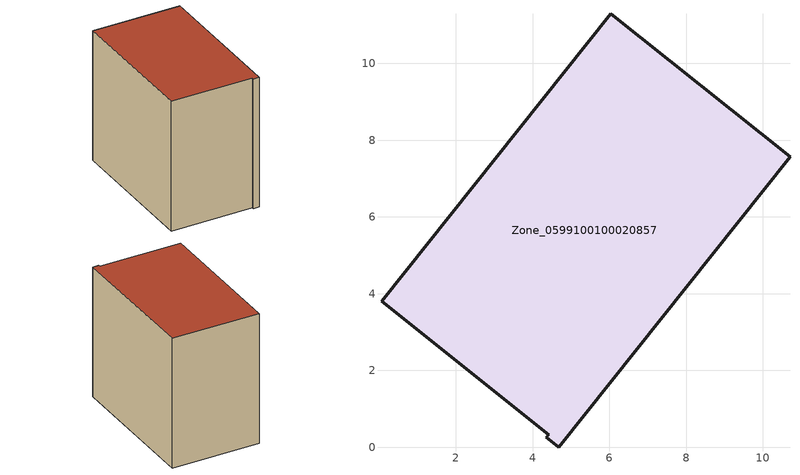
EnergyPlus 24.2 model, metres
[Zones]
Zone_0599100100020857
 floor ground (C_G): 0.06,3.8 6.03,11.29 10.71,7.57 4.67,0 4.35,0.26 4.42,0.33 z0.49
 wall outside (C_F): 10.71,7.57 6.03,11.29 0.06,3.8 4.42,0.33 4.35,0.26 4.67,0 10.71,7.57 z0.49:9.49
 roof outside (C_R): 6.03,11.29 0.06,3.8 4.42,0.33 4.35,0.26 4.67,0 10.71,7.57 z9.49
[BUILDING]
Pand.0599100100020857: North Axis=0; Terrain=City; Loads Convergence Tolerance Value=0.04; Temperature Convergence Tolerance Value=0.4; Solar Distribution=FullExterior; Maximum Number of Warmup Days=25; Minimum Number of Warmup Days=1
[Site:Location]
Rotterdam.The.Hague.AP_ZH_NLD Design_Conditions: Latitude=51.96; Longitude=4.45; Time Zone=1; Elevation=-4.5
[SITE:GROUNDTEMPERATURE:BUILDINGSURFACE]
18, 18, 18, 18, 18, 18, 18, 18, 18, 18, 18, 18
[MATERIAL] Thermal Absorptance=0.9; Solar Absorptance=0.7; Visible Absorptance=0.7
Name | Roughness | Thickness | Conductivity | Density | Specific Heat
G.TI.2015-2018 | MediumSmooth | 0.15 | 0.0428571 | 540 | 1210
F.TI.2015-2018 | Rough | 0.3 | 0.0666667 | 1920 | 840
R.TI.2015-2018 | MediumRough | 0.2 | 0.0333333 | 1500 | 1000
[CONSTRUCTION]
C_G: G.TI.2015-2018
C_F: F.TI.2015-2018
C_R: R.TI.2015-2018
[ZONE]
Zone_0599100100020857: Type=1; Multiplier=1; Ceiling Height=Autocalculate; Volume=Autocalculate; Floor Area=autocalculate; Part of Total Floor Area=Yes
[ZONEINFILTRATION:DESIGNFLOWRATE]
Infil_Zone_0599100100020857: Zone or ZoneList or Space or SpaceList=Zone_0599100100020857; Schedule=AlwaysOn; Design Flow Rate Calculation Method=Flow/Area; Flow Rate per Floor Area=0.0015; Constant Term Coefficient=1; Temperature Term Coefficient=0; Velocity Term Coefficient=0; Velocity Squared Term Coefficient=0
[HVACTEMPLATE:ZONE:IDEALLOADSAIRSYSTEM]
Zone_0599100100020857: Maximum Heating Supply Air Temperature=50; Minimum Cooling Supply Air Temperature=13; Maximum Heating Supply Air Humidity Ratio=0.0156; Minimum Cooling Supply Air Humidity Ratio=0.0077; Heating Limit=NoLimit; Cooling Limit=NoLimit; Dehumidification Control Type=ConstantSensibleHeatRatio; Cooling Sensible Heat Ratio=0.7; Dehumidification Setpoint=60; Humidification Control Type=None; Humidification Setpoint=30; Outdoor Air Method=None; Outdoor Air Flow Rate per Person=0.00944; Outdoor Air Flow Rate per Zone Floor Area=0; Outdoor Air Flow Rate per Zone=0; Demand Controlled Ventilation Type=None; Outdoor Air Economizer Type=NoEconomizer; Heat Recovery Type=None; Sensible Heat Recovery Effectiveness=0.7; Latent Heat Recovery Effectiveness=0.65
[ZONECONTROL:THERMOSTAT]
ThermostatControl_Zone_0599100100020857: Zone or ZoneList=Zone_0599100100020857; Control Type Schedule=DualSetpointControlType; Control 1=Thermostat_Zone_0599100100020857; Temperature Difference Between Cutout And Setpoint=0
[THERMOSTATSETPOINT:DUALSETPOINT]
Thermostat_Zone_0599100100020857: Heating Setpoint Temperature Schedule=HeatingSetpoint_Zone_0599100100020857; Cooling Setpoint Temperature Schedule=CoolingSetpoint_Zone_0599100100020857
[SCHEDULE:COMPACT]
HeatingSetpoint_Zone_0599100100020857: Through: 12/31, For: AllDays, Until: 24:00, 21
CoolingSetpoint_Zone_0599100100020857: Through: 12/31, For: AllDays, Until: 24:00, 24
DualSetpointControlType: Through: 12/31, For: AllDays, Until: 24:00, 4
AlwaysOn: Through: 12/31, For: AllDays, Until: 24:00, 1
